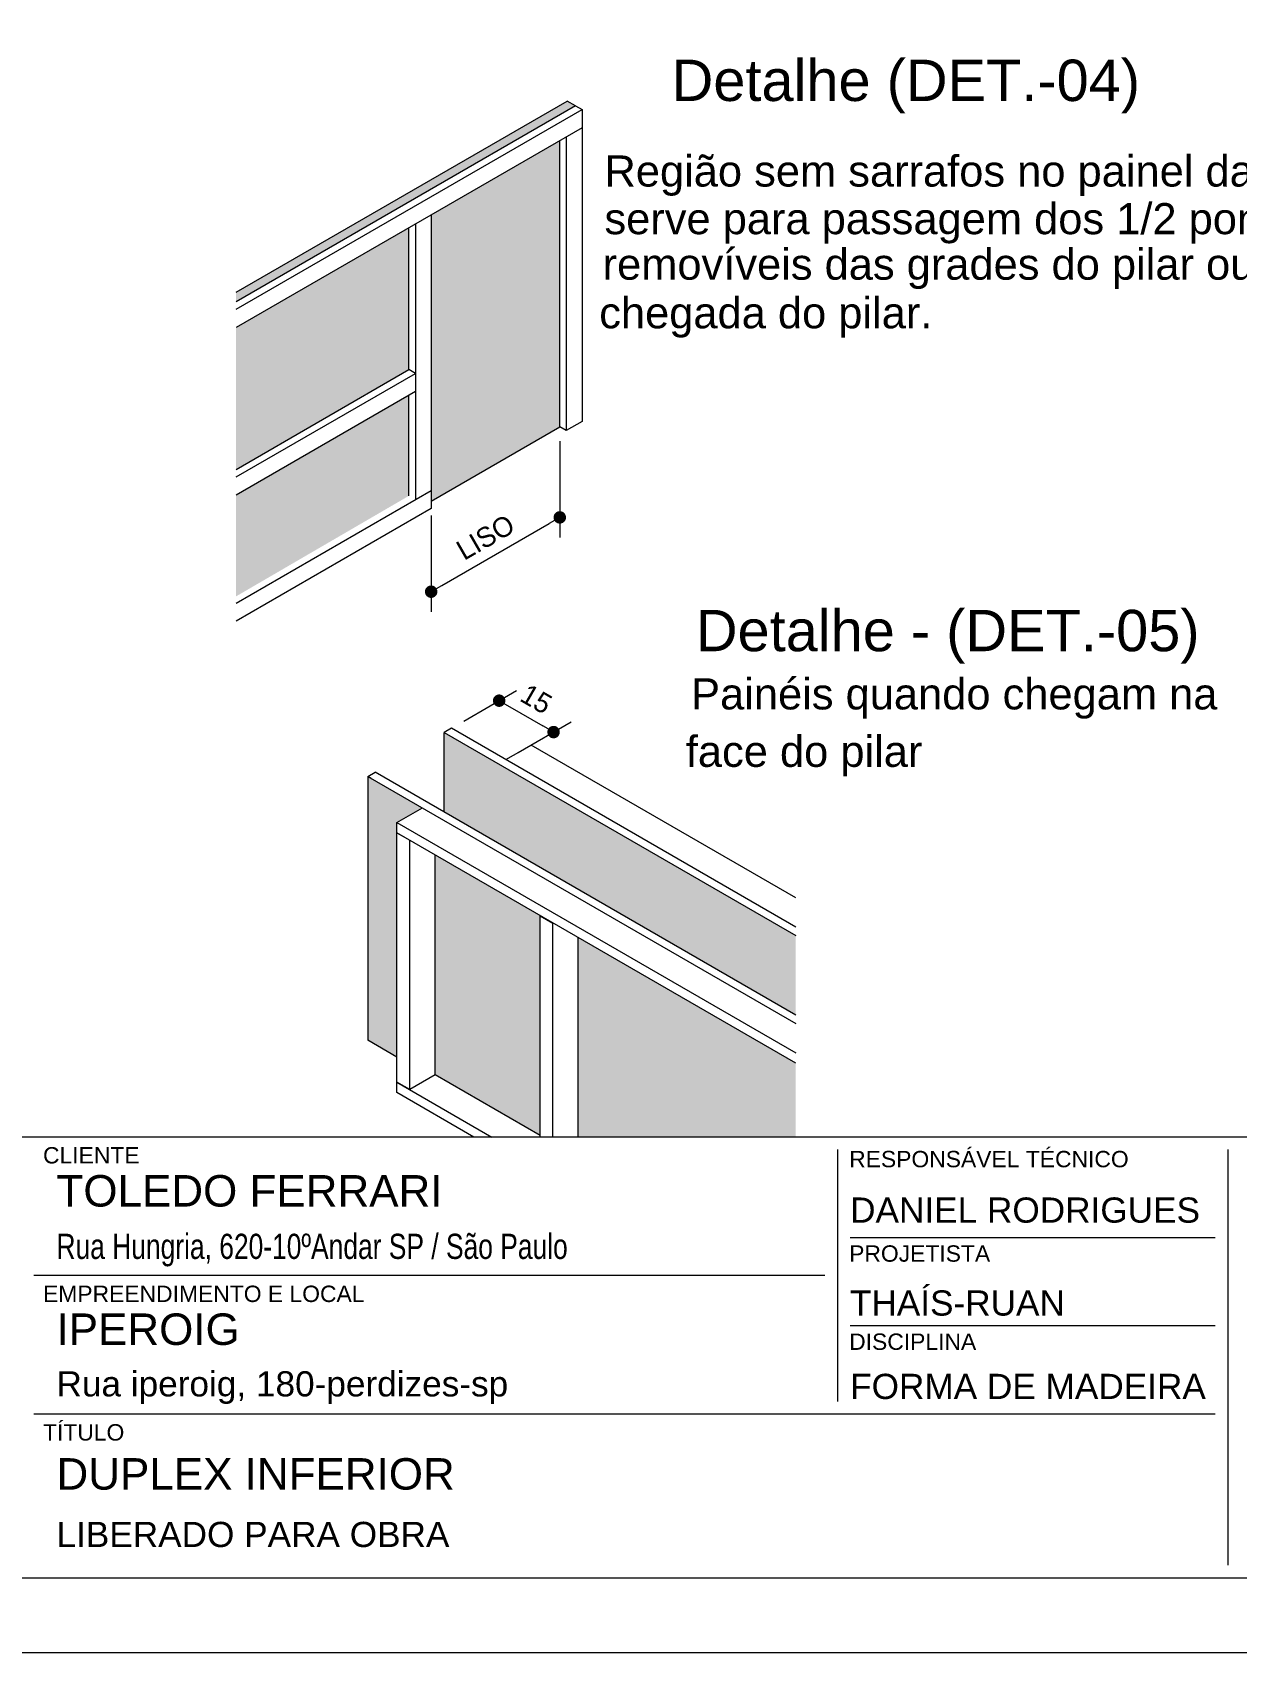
# Model space of a CAD drawing. Extents: x -20676 to 4767, y -817 to 14270.
# Drawn here: x -15481 to -14998, y 7532 to 8182 of the extents above; entities that cross this region are included whole.
import ezdxf
from ezdxf.enums import TextEntityAlignment as Align

# ---------------------------------------------------------------- set-up
doc = ezdxf.new("R2010")
doc.units = 0
doc.header["$PDMODE"] = 2
doc.header["$PDSIZE"] = 10
doc.linetypes.add('CABLIN', pattern=[0.35, 0.25, -0.1])
doc.layers.get('0').update_dxf_attribs({"lineweight": 13})
doc.layers.get('Defpoints').update_dxf_attribs({"lineweight": 13})
for name, color, linetype, lineweight in [('Carimbo', 7, 'Continuous', 13), ('Demarcação 1', 252, 'Continuous', 9), ('Demarcação 2', 254, 'Continuous', 9), ('Hachura', 251, 'CABLIN', 9), ('MADEIRA', 3, 'Continuous', 13)]:
    doc.layers.add(name, color=color, linetype=linetype, lineweight=lineweight)
doc.layers.add('IDENT INDICE', color=7, linetype='Continuous')
doc.styles.add('ARIAL', font='arial.ttf', dxfattribs={"oblique": 15, "height": 25})
doc.styles.add('MB_C01', font='arial.ttf', dxfattribs={"height": 1.3})
doc.styles.add('MB_C02', font='arial.ttf', dxfattribs={"height": 2})
doc.styles.add('MB_C03', font='arial.ttf', dxfattribs={"height": 2.5})
doc.styles.add('MB_C04', font='arial.ttf', dxfattribs={"height": 6})
doc.styles.add('RICARDO', font='arial.ttf', dxfattribs={"width": 0.8})
doc.dimstyles.new('1x', dxfattribs={"dimtxt": 8, "dimasz": 5, "dimexe": 7, "dimexo": 5, "dimgap": 4, "dimtad": 1, "dimdec": 1, "dimdsep": 46, "dimtxsty": 'Standard', "dimblk": 'DOT', "dimcen": 0.09, "dimclrd": 4, "dimclre": 4, "dimclrt": 2, "dimadec": 0, "dimazin": 2, "dimtfac": 1, "dimtdec": 1, "dimtmove": 0, "dimatfit": 3, "dimldrblk": 'DOT', "dimfxl": 0, "dimtolj": 1, "dimtzin": 0, "dimlwd": 9, "dimlwe": 9, "dimarcsym": 0})

# ---------------------------------------------------------------- blocks, each defined once
blk = doc.blocks.new('DOT')
at = {"color": 0, "linetype": 'ByBlock'}
blk.add_line((-0.5, 0), (-1, 0), dxfattribs=at)
at = {"color": 0, "linetype": 'ByBlock', "const_width": 0.5}
blk.add_lwpolyline([(-0.25, 0, 1), (0.25, 0, 1)], format="xyb", close=True, dxfattribs=at)
blk = doc.blocks.new('*D23')
at = {"color": 4, "lineweight": 9, "ltscale": 3, "transparency": 16777216}
for p, q in [((-15269.78, 8018.12), (-15269.78, 7979.5)), ((-15321.39, 7988.32), (-15321.39, 7949.7)), ((-15317.06, 7960.28), (-15274.11, 7985.08))]:
    blk.add_line(p, q, dxfattribs=at)
at = {"layer": 'Defpoints', "color": 0, "ltscale": 3, "transparency": 16777216}
for p in [(-15269.78, 8023.89), (-15321.39, 7994.09), (-15269.78, 7987.58)]:
    blk.add_point(p, dxfattribs=at)
at = {"color": 4, "lineweight": 9, "ltscale": 3, "transparency": 16777216, "xscale": 5, "yscale": 5, "zscale": 5}
for p, rotation in [((-15269.78, 7987.58), 30.00000000002385), ((-15321.39, 7957.78), 210.0000000000238)]:
    blk.add_blockref('DOT', p, dxfattribs=dict(at, rotation=rotation))
at = {"color": 2, "ltscale": 3, "transparency": 16777216, "insert": (-15299.59, 7979.61), "char_height": 8, "attachment_point": 5, "rotation": 30}
blk.add_mtext('\\A1;LISO', dxfattribs=at)
blk = doc.blocks.new('_Dot')
at = {"color": 0, "linetype": 'ByBlock', "lineweight": -2}
blk.add_line((-0.5, 0), (-1, 0), dxfattribs=at)
at = {"color": 0, "linetype": 'ByBlock', "const_width": 0.5}
blk.add_lwpolyline([(-0.25, 0, 1), (0.25, 0, 1)], format="xyb", close=True, dxfattribs=at)
blk = doc.blocks.new('*D21')
at = {"color": 4, "lineweight": 9, "transparency": 16777216}
for p, q in [((-15308.27, 7905.9), (-15287.1, 7918.12)), ((-15289.77, 7911.57), (-15276.61, 7903.97)), ((-15286.44, 7893.3), (-15265.28, 7905.52))]:
    blk.add_line(p, q, dxfattribs=at)
at = {"layer": 'Defpoints', "color": 0, "transparency": 16777216}
for p in [(-15313.27, 7903.01), (-15272.28, 7901.47), (-15291.44, 7890.41)]:
    blk.add_point(p, dxfattribs=at)
at = {"color": 4, "lineweight": 9, "transparency": 16777216, "xscale": 5, "yscale": 5, "zscale": 5}
for p, rotation in [((-15294.1, 7914.07), 149.9999999996793), ((-15272.28, 7901.47), 329.9999999996793)]:
    blk.add_blockref('DOT', p, dxfattribs=dict(at, rotation=rotation))
at = {"color": 2, "transparency": 16777216, "insert": (-15279.19, 7914.7), "char_height": 8, "attachment_point": 5, "rotation": 330}
blk.add_mtext('\\A1;15', dxfattribs=at)
blk = doc.blocks.new('A$Ceb89ac90')
at = {"color": 1}
for p, q in [((1086.3, 356.72), (70, 356.72)), ((763.03, 351.67), (763.03, 250.65)), ((919.61, 351.67), (919.61, 184.99)), ((914.56, 316.32), (768.08, 316.32)), ((757.98, 301.16), (440.7, 301.16)), ((914.56, 280.96), (768.08, 280.96)), ((914.56, 245.6), (440.7, 245.6))]:
    blk.add_line(p, q, dxfattribs=at)
for points in [[(0, 1199.94), (0, 149.94), (1485.02, 149.94), (1485.02, 1199.94)], [(70, 1169.94), (70, 179.94), (1455.02, 179.94), (1455.02, 1169.94)]]:
    blk.add_lwpolyline(points, close=True, dxfattribs=at)
at = {"color": 6, "style": 'MB_C01'}
for s, height, p in [('CLIENTE', 6.566, (444.33, 346.12)), ('RESPONSÁVEL TÉCNICO', 6.5663, (767.69, 344.6)), ('PROJETISTA', 6.566, (767.69, 306.72)), ('EMPREENDIMENTO E LOCAL', 6.5663, (444.33, 290.56)), ('DISCIPLINA', 6.566, (767.69, 271.36)), ('TÍTULO', 6.566, (444.33, 234.99))]:
    blk.add_text(s, height=height, dxfattribs=at).set_placement(p)
at = {"color": 5, "style": 'MB_C02'}
for s, p in [('DANIEL RODRIGUES', (768.08, 322.38)), ('FORMA DE MADEIRA', (768.08, 251.66))]:
    blk.add_text(s, height=10.102, dxfattribs=at).set_placement(p)
at = {"color": 5}
for tag, p, height, style in [('REV_05', (1103.14, 338.08), 10.1, 'MB_C02'), ('DATA_REV_05', (1151.54, 337.91), 10.1, 'MB_C02'), ('INFO_REV_05', (1228.12, 337.91), 10.1, 'MB_C02'), ('CLIENTE', (449.73, 328.83), 12.63, 'MB_C03'), ('FASE', (924.57, 320.46), 10.1, 'MB_C02'), ('REV_04', (1103.14, 312.82), 10.1, 'MB_C02'), ('DATA_REV_04', (1151.54, 312.66), 10.1, 'MB_C02'), ('INFO_REV_04', (1228.12, 312.66), 10.1, 'MB_C02'), ('PROJETISTA', (767.99, 285.11), 10.1, 'MB_C02'), ('DATA', (924.57, 285.11), 10.1, 'MB_C02'), ('REV_03', (1103.14, 287.57), 10.1, 'MB_C02'), ('DATA_REV_03', (1151.54, 287.4), 10.1, 'MB_C02'), ('INFO_REV_03', (1228.12, 287.4), 10.1, 'MB_C02'), ('OBRA', (449.73, 273.34), 12.63, 'MB_C03'), ('REV_02', (1103.14, 262.31), 10.1, 'MB_C02'), ('DATA_REV_02', (1151.54, 262.15), 10.1, 'MB_C02'), ('INFO_REV_02', (1228.12, 262.15), 10.1, 'MB_C02'), ('ESC', (924.57, 251.76), 10.1, 'MB_C02'), ('COR', (1010.47, 251.76), 10.1, 'MB_C02'), ('REV_01', (1103.14, 237.06), 10.1, 'MB_C02'), ('DATA_REV_01', (1151.54, 236.89), 10.1, 'MB_C02'), ('INFO_REV_01', (1228.12, 236.89), 10.1, 'MB_C02'), ('PAVIMENTO', (449.73, 215.3), 12.63, 'MB_C03'), ('FL', (1018.09, 194.68), 30.31, 'MB_C04'), ('REV_00', (1103.14, 211.8), 10.1, 'MB_C02'), ('DATA_REV_00', (1151.54, 211.64), 10.1, 'MB_C02'), ('EMISSÃO_INICIAL', (1228.12, 211.64), 10.1, 'MB_C02'), ('REV', (944.1, 205.03), 12.63, 'MB_C03')]:
    blk.add_attdef(tag, p, '', height=height, dxfattribs=dict(at, style=style))
at = {"color": 6, "style": 'MB_C02'}
for tag, p in [('ENDEREÇO_CLIENTE', (449.73, 307.83)), ('ENDEREÇO_OBRA', (449.73, 252.69)), ('TIPO_DE_PROJETO', (449.73, 192.28))]:
    blk.add_attdef(tag, p, '', height=10.1, dxfattribs=at)

msp = doc.modelspace()

# ---------------------------------------------------------------- hatches: boundary and pattern name
at = {"layer": 'Demarcação 1'}
h = msp.add_hatch(color=256, dxfattribs=at)
h.dxf.hatch_style = 1
h.paths.add_polyline_path([(-15399.62, 8077.89), (-15399.62, 8074.07), (-15263.47, 8152.68), (-15266.78, 8154.59)])
msp.add_hatch(color=256, dxfattribs=at).paths.add_polyline_path([(-15316.18, 7901.33), (-15316.18, 7869.41), (-15175.11, 7787.96), (-15175.11, 7819.88)])
at = {"layer": 'Demarcação 2'}
h = msp.add_hatch(color=256, dxfattribs=at)
h.dxf.hatch_style = 1
h.paths.add_polyline_path([(-15321.39, 8108.96), (-15269.78, 8138.76), (-15269.78, 8023.89), (-15321.39, 7994.09)])
h = msp.add_hatch(color=256, dxfattribs=at)
h.dxf.hatch_style = 1
h.paths.add_polyline_path([(-15399.62, 8063.79), (-15399.62, 8006.84), (-15330.3, 8046.86), (-15330.3, 8103.81)])
h.paths.add_polyline_path([(-15399.62, 7996.56), (-15399.62, 7955.91), (-15330.3, 7996.23), (-15330.3, 8036.58)])
for points in [[(-15335.09, 7861.01), (-15335.09, 7865.21), (-15324.91, 7871.09), (-15346.73, 7883.69), (-15346.73, 7777.84), (-15335.09, 7771.12)], [(-15319.82, 7763.99), (-15277.62, 7739.63), (-15277.62, 7827.83), (-15319.82, 7852.19)], [(-15175.11, 7768.64), (-15262.35, 7819.01), (-15262.35, 7739.05), (-15175.11, 7739.05)]]:
    msp.add_hatch(color=256, dxfattribs=at).paths.add_polyline_path(points)
at = {"layer": 'Hachura'}
h = msp.add_hatch(dxfattribs=at)
h.set_pattern_fill('DOTS', color=256, scale=20.8, style=0)
h.set_pattern_definition([(0, (-354963.9921, -102653.5176), (0.65, 1.3), [0, -1.3])])
h.paths.add_polyline_path([(-15321.39, 8108.96), (-15269.78, 8138.76), (-15269.78, 8023.89), (-15321.39, 7994.09)])

# ---------------------------------------------------------------- linework, layer by layer
at = {"extrusion": (1e-16, 0.816497, 0.57735)}
for p, q in [((-15399.62, 8077.89), (-15266.78, 8154.59)), ((-15263.47, 8152.68), (-15399.62, 8074.07)), ((-15263.47, 8152.68), (-15266.78, 8154.59))]:
    msp.add_line(p, q, dxfattribs=at)
at = {"color": 0}
for p, q in [((-15321.39, 7994.09), (-15269.78, 8023.89)), ((-15346.73, 7883.69), (-15343.82, 7885.37))]:
    msp.add_line(p, q, dxfattribs=at)
at = {"extrusion": (-1e-16, 0.816497, 0.57735)}
for p, q in [((-15313.27, 7903.01), (-15316.18, 7901.33)), ((-15175.11, 7823.24), (-15313.27, 7903.01)), ((-15316.18, 7869.41), (-15316.18, 7901.33)), ((-15316.18, 7901.33), (-15175.11, 7819.88)), ((-15346.73, 7883.69), (-15175.11, 7784.6)), ((-15175.11, 7787.96), (-15343.82, 7885.37))]:
    msp.add_line(p, q, dxfattribs=at)
at = {"ltscale": 30}
msp.add_line((-15345.39, 7882.91), (-15346.73, 7883.69), dxfattribs=at)
at = {"layer": 'MADEIRA'}
for p, q in [((-15399.62, 8071.07), (-15260.87, 8151.18)), ((-15263.47, 8152.68), (-15260.87, 8151.18)), ((-15260.87, 8151.18), (-15260.87, 8143.9)), ((-15260.87, 8143.9), (-15399.62, 8063.79)), ((-15260.87, 8143.9), (-15260.87, 8026.03)), ((-15269.78, 8023.89), (-15269.78, 8138.76)), ((-15267.18, 8140.26), (-15267.18, 8022.39)), ((-15330.3, 8046.86), (-15330.3, 8103.81)), ((-15327.7, 8105.32), (-15327.7, 7994.73)), ((-15321.39, 8108.96), (-15321.39, 7991.09)), ((-15399.62, 8006.84), (-15330.3, 8046.86)), ((-15399.62, 8003.84), (-15327.7, 8045.36)), ((-15327.7, 8045.36), (-15330.3, 8046.86)), ((-15327.7, 8038.08), (-15399.62, 7996.56)), ((-15330.3, 7996.23), (-15330.3, 8036.58)), ((-15260.87, 8026.03), (-15267.18, 8022.39)), ((-15267.18, 8022.39), (-15269.78, 8023.89)), ((-15399.62, 7953.21), (-15321.39, 7998.37)), ((-15321.39, 7991.09), (-15399.62, 7945.93)), ((-15346.73, 7883.69), (-15346.73, 7777.84))]:
    msp.add_line(p, q, dxfattribs=at)
at = {"layer": 'MADEIRA', "extrusion": (-1e-16, 0.816497, 0.57735)}
for p, q in [((-15291.44, 7890.41), (-15281.26, 7896.29)), ((-15175.11, 7835), (-15281.26, 7896.29)), ((-15335.09, 7865.21), (-15324.91, 7871.09)), ((-15335.09, 7861.01), (-15335.09, 7865.21)), ((-15335.09, 7865.21), (-15175.11, 7772.84)), ((-15175.11, 7768.64), (-15335.09, 7861.01)), ((-15335.09, 7761.05), (-15335.09, 7861.01)), ((-15335.09, 7861.01), (-15330, 7858.07)), ((-15330, 7758.11), (-15330, 7858.07)), ((-15319.82, 7763.99), (-15319.82, 7852.19)), ((-15277.62, 7739.05), (-15277.62, 7827.83)), ((-15277.62, 7827.83), (-15272.53, 7824.89)), ((-15277.62, 7739.05), (-15277.62, 7827.83)), ((-15277.62, 7827.83), (-15272.53, 7824.89)), ((-15272.53, 7739.05), (-15272.53, 7824.89)), ((-15262.35, 7739.05), (-15262.35, 7819.01)), ((-15335.09, 7771.12), (-15346.73, 7777.84)), ((-15335.09, 7756.85), (-15335.09, 7761.05)), ((-15335.09, 7761.05), (-15296.98, 7739.05)), ((-15330, 7758.11), (-15335.09, 7761.05)), ((-15319.82, 7763.99), (-15330, 7758.11)), ((-15277.62, 7739.63), (-15319.82, 7763.99)), ((-15304.25, 7739.05), (-15335.09, 7756.85))]:
    msp.add_line(p, q, dxfattribs=at)

# ---------------------------------------------------------------- block references
ref = msp.add_blockref('A$Ceb89ac90', (-15921.4, 7382.32))
ref.add_attrib('PROJETISTA', 'THAÍS-RUAN', (-15153.41, 7667.43), dxfattribs={"color": 5, "height": 10.102, "style": 'MB_C02'})
ref.add_attrib('TIPO_DE_PROJETO', 'LIBERADO PARA OBRA', (-15471.67, 7574.6), dxfattribs={"color": 6, "height": 10.102, "style": 'MB_C02'})
ref.add_attrib('PAVIMENTO', 'DUPLEX INFERIOR', (-15471.67, 7597.62), dxfattribs={"color": 5, "height": 12.6276, "style": 'MB_C03'})
ref.add_attrib('ENDEREÇO_OBRA', 'Rua iperoig, 180-perdizes-sp', (-15471.67, 7635.01), dxfattribs={"color": 6, "height": 10.102, "style": 'MB_C02'})
ref.add_attrib('OBRA', 'IPEROIG', (-15471.67, 7655.66), dxfattribs={"color": 5, "height": 12.628, "style": 'MB_C03'})
ref.add_attrib('ENDEREÇO_CLIENTE', 'Rua Hungria, 620-10ºAndar SP / São Paulo', (-15471.67, 7690.15), dxfattribs={"color": 6, "height": 10.102, "style": 'MB_C02', "width": 0.75})
ref.add_attrib('CLIENTE', 'TOLEDO FERRARI', (-15471.67, 7711.16), dxfattribs={"color": 5, "height": 12.6276, "style": 'MB_C03'})

# ---------------------------------------------------------------- texts
at = {"layer": 'Carimbo', "color": 2, "style": 'ARIAL'}
for s, p in [('Região sem sarrafos no painel da viga ', (-15251.87, 8126.52)), ('serve para passagem dos 1/2 pontaletes  ', (-15251.87, 8107.41)), ('removíveis das grades do pilar ou em ', (-15252.61, 8089.16)), ('chegada do pilar.', (-15253.97, 8069.66)), ('Painéis quando chegam na', (-15217.11, 7916.8)), ('face do pilar', (-15219.23, 7893.75))]:
    msp.add_text(s, height=12.4711, dxfattribs=at).set_placement(p, align=Align.MIDDLE_LEFT)
at = {"layer": 'IDENT INDICE', "style": 'RICARDO'}
for s, p in [('Detalhe (DET.-04) ', (-15127.76, 8162.89)), ('Detalhe - (DET.-05)', (-15114.18, 7942.2))]:
    msp.add_text(s, height=16.5788, dxfattribs=at).set_placement(p, align=Align.MIDDLE_CENTER)

# ---------------------------------------------------------------- dimensions: what is measured, and where the dimension line sits
at = {"ltscale": 3}
dim = msp.add_aligned_dim(p1=(-15321.39, 7994.09), p2=(-15269.78, 8023.89), distance=-31.45, text='LISO', dimstyle='1x', override={"dimblk": 'DOT', "dimldrblk": 'DOT'}, dxfattribs=at)
dim.commit()
dim.dimension.update_dxf_attribs({"geometry": '*D23', "text_midpoint": (-15299.59, 7979.61)})
at = {"color": 0}
dim = msp.add_aligned_dim(p1=(-15313.27, 7903.01), p2=(-15291.44, 7890.41), distance=19.17, text='15', dimstyle='1x', override={"dimblk": 'DOT', "dimldrblk": 'DOT'}, dxfattribs=at)
dim.commit()
dim.dimension.update_dxf_attribs({"geometry": '*D21', "text_midpoint": (-15279.19, 7914.7)})

doc.saveas('drawing.dxf')
